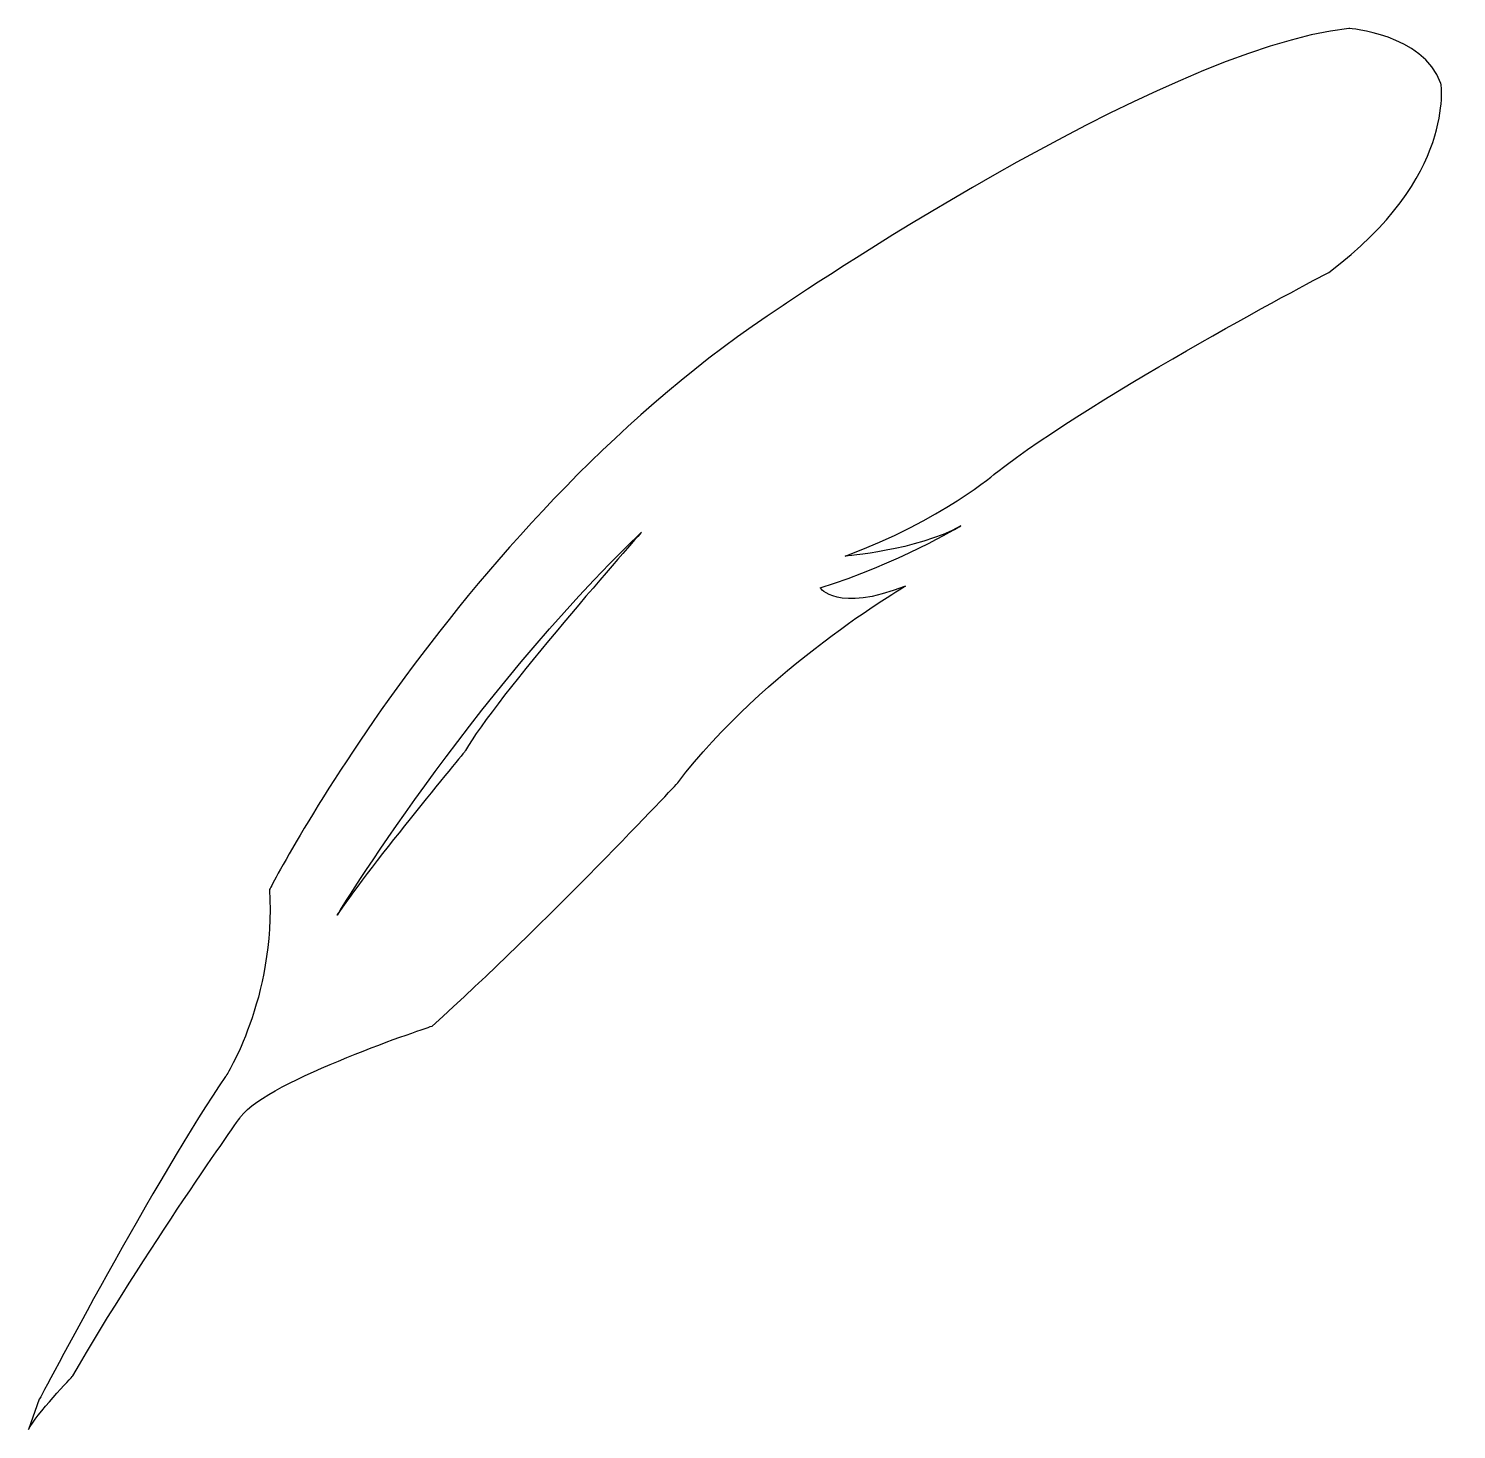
# Model space of a CAD drawing. Header units: centimetres. Extents: x -7.7 to 7.8, y -7.6 to 7.6.
import ezdxf

# ---------------------------------------------------------------- set-up
doc = ezdxf.new("R2010")
doc.units = ezdxf.units.CM
doc.header["$MEASUREMENT"] = 0
doc.layers.add('Camada 1', color=7, linetype='Continuous')

msp = doc.modelspace()

# ---------------------------------------------------------------- linework, layer by layer
at = {"layer": 'Camada 1'}
for points, knots in [([(-7.55798, -7.24752), (-7.55798, -7.24752), (-6.26197, -4.78885), (-5.54294, -3.75502), (-5.54294, -3.75502), (-5.54294, -3.75502), (-4.99949, -2.91775), (-5.06725, -1.73149), (-5.06725, -1.73149), (-5.06725, -1.73149), (-3.008, 2.30007), (0.47934, 4.58464), (0.47934, 4.58464), (0.47934, 4.58464), (4.56332, 7.37224), (6.61254, 7.58933), (6.61254, 7.58933), (6.61254, 7.58933), (7.41304, 7.5366), (7.6088, 6.99433), (7.6088, 6.99433), (7.6088, 6.99433), (7.77665, 5.97772), (6.39444, 4.95061), (6.39444, 4.95061), (6.39444, 4.95061), (3.87137, 3.6265), (2.7996, 2.78481), (2.7996, 2.78481), (2.7996, 2.78481), (2.21088, 2.26834), (1.16149, 1.87951), (1.16149, 1.87951), (1.16149, 1.87951), (1.93262, 1.93732), (2.41297, 2.20595), (2.41297, 2.20595), (2.41297, 2.20595), (1.72474, 1.79481), (0.8913, 1.53499), (0.8913, 1.53499), (0.8913, 1.53499), (1.07405, 1.25964), (1.81324, 1.55473), (1.81324, 1.55473), (1.81324, 1.55473), (0.28035, 0.65734), (-0.6494, -0.57554), (-0.6494, -0.57554), (-0.6494, -0.57554), (-2.09191, -2.1147), (-3.30706, -3.20682), (-3.30706, -3.20682), (-3.30706, -3.20682), (-5.08199, -3.79105), (-5.3766, -4.1867), (-5.3766, -4.1867), (-5.3766, -4.1867), (-6.42263, -5.65387), (-7.19622, -6.99491), (-7.19622, -6.99491), (-7.19622, -6.99491), (-7.60138, -7.41999), (-7.67445, -7.57355), (-7.67445, -7.57355), (-7.67445, -7.57355), (-7.55798, -7.24752), (-7.55798, -7.24752)], [0, 0, 0, 0, 0.05555556, 0.05555556, 0.05555556, 0.05555556, 0.11111111, 0.11111111, 0.11111111, 0.11111111, 0.16666667, 0.16666667, 0.16666667, 0.16666667, 0.22222222, 0.22222222, 0.22222222, 0.22222222, 0.27777778, 0.27777778, 0.27777778, 0.27777778, 0.33333333, 0.33333333, 0.33333333, 0.33333333, 0.38888889, 0.38888889, 0.38888889, 0.38888889, 0.44444444, 0.44444444, 0.44444444, 0.44444444, 0.5, 0.5, 0.5, 0.5, 0.55555556, 0.55555556, 0.55555556, 0.55555556, 0.61111111, 0.61111111, 0.61111111, 0.61111111, 0.66666667, 0.66666667, 0.66666667, 0.66666667, 0.72222222, 0.72222222, 0.72222222, 0.72222222, 0.77777778, 0.77777778, 0.77777778, 0.77777778, 0.83333333, 0.83333333, 0.83333333, 0.83333333, 0.88888889, 0.88888889, 0.88888889, 0.88888889, 1, 1, 1, 1]), ([(-2.94547, -0.22595), (-2.64795, 0.31801), (-1.04317, 2.1372), (-1.04317, 2.1372), (-1.04317, 2.1372), (-2.90396, 0.34811), (-4.33453, -2.00787), (-4.33453, -2.00787), (-4.33453, -2.00787), (-4.08302, -1.60128), (-2.94547, -0.22595), (-2.94547, -0.22595)], [0, 0, 0, 0, 0.25, 0.25, 0.25, 0.25, 0.5, 0.5, 0.5, 0.5, 1, 1, 1, 1])]:
    msp.add_open_spline(points, degree=3, knots=knots, dxfattribs=at)

doc.saveas('drawing.dxf')
